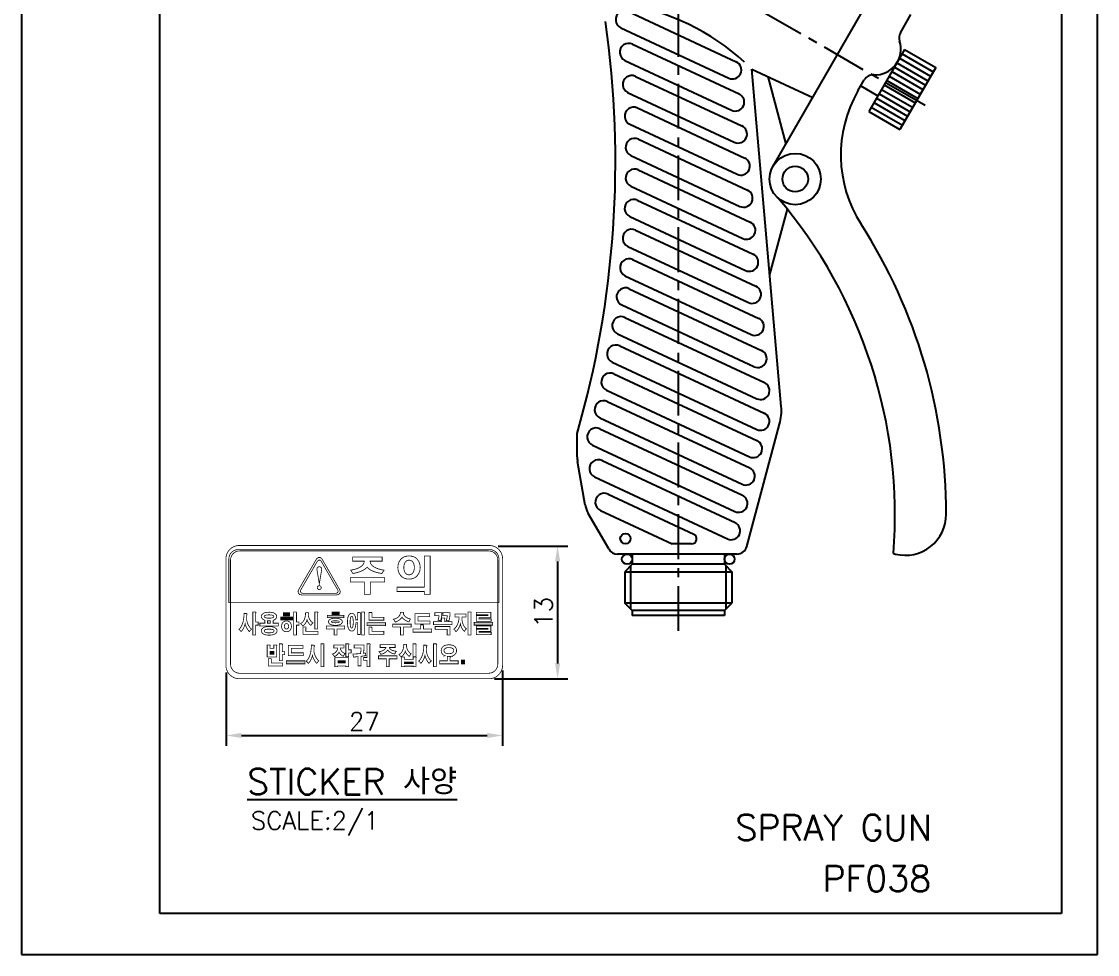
# Model space of a CAD drawing. Extents: x 2003 to 2213, y 241 to 538.
# Drawn here: x 2003.2 to 2213.2, y 241.2 to 423.2 of the extents above; entities that cross this region are included whole.
import ezdxf

# ---------------------------------------------------------------- set-up
doc = ezdxf.new("R2010")
doc.units = 0
doc.header["$LTSCALE"] = 7
doc.header["$MEASUREMENT"] = 0
doc.linetypes.add('CENTER', pattern=[2, 1.25, -0.25, 0.25, -0.25])
doc.layers.get('0').update_dxf_attribs({"color": 2, "linetype": 'CONTINUOUS'})
for name, color, linetype in [('CL', 2, 'CENTER'), ('D', 2, 'CONTINUOUS'), ('DWG', 7, 'CONTINUOUS'), ('TXT', 5, 'CONTINUOUS'), ('레----_1', 7, 'CONTINUOUS')]:
    doc.layers.add(name, color=color, linetype=linetype)
doc.styles.add('GHS', font='ROMANS', dxfattribs={"bigfont": 'GHS'})

# ---------------------------------------------------------------- blocks, each defined once
blk = doc.blocks.new('BORDER')
for p, q in [((0, 1), (0, 0)), ((1, 0), (1, 1)), ((0, 0), (1, 0))]:
    blk.add_line(p, q)

msp = doc.modelspace()

# ---------------------------------------------------------------- linework, layer by layer
at = {"layer": 'CL'}
for p, q in [((2062.88, 474.28), (2179.68, 406.85)), ((2131.41, 439.11), (2131.41, 303.64)), ((2173.15, 414.08), (2173.37, 413.96))]:
    msp.add_line(p, q, dxfattribs=at)
at = {"layer": 'D'}
for p, q in [((2096.27, 320.92), (2109.86, 320.92)), ((2107.86, 317.92), (2107.86, 298.03)), ((2122.11, 317.05), (2122.11, 308.65)), ((2140.71, 317.05), (2140.71, 308.65)), ((2043.15, 296.25), (2043.15, 281.96)), ((2097.12, 296.63), (2097.12, 281.96)), ((2095.52, 295.03), (2109.86, 295.03)), ((2046.15, 283.96), (2094.12, 283.96))]:
    msp.add_line(p, q, dxfattribs=at)
for points in [[(2107.36, 317.92), (2108.36, 317.92), (2107.86, 320.92)], [(2107.36, 298.03), (2108.36, 298.03), (2107.86, 295.03)], [(2046.15, 284.46), (2046.15, 283.46), (2043.15, 283.96)], [(2094.12, 284.46), (2094.12, 283.46), (2097.12, 283.96)]]:
    msp.add_solid(points, dxfattribs=at)
at = {"layer": 'DWG'}
for p, q in [((2121.69, 425.19), (2142.73, 415.38)), ((2149.91, 395.01), (2167.31, 425.14)), ((2174.76, 421.05), (2176.81, 424.59)), ((2120.21, 422.01), (2141.26, 412.2)), ((2122.49, 418.81), (2143.28, 409.12)), ((2175.59, 417.8), (2168.59, 405.67)), ((2174.59, 416.07), (2180.65, 412.57)), ((2175.09, 416.93), (2181.15, 413.43)), ((2175.59, 417.8), (2181.65, 414.3)), ((2121.01, 415.64), (2141.8, 405.95)), ((2151.5, 348.15), (2145.74, 413.97)), ((2145.74, 413.97), (2157.65, 408.42)), ((2173.59, 414.33), (2179.65, 410.83)), ((2174.09, 415.2), (2180.15, 411.7)), ((2181.65, 414.3), (2174.65, 402.17)), ((2123.07, 412.54), (2143.83, 402.86)), ((2148.88, 412.51), (2152.41, 399.34)), ((2166.48, 409.71), (2167.72, 411.85)), ((2172.09, 411.74), (2178.15, 408.24)), ((2172.59, 412.6), (2178.65, 409.1)), ((2173.09, 413.47), (2179.15, 409.97)), ((2167.04, 410.68), (2170.37, 408.76)), ((2171.09, 410), (2177.15, 406.5)), ((2171.59, 410.87), (2177.65, 407.37)), ((2121.51, 409.41), (2142.35, 399.69)), ((2169.59, 407.41), (2175.65, 403.91)), ((2170.09, 408.27), (2176.15, 404.77)), ((2170.59, 409.14), (2176.65, 405.64)), ((2123.44, 406.37), (2144.38, 396.61)), ((2168.59, 405.67), (2174.65, 402.17)), ((2169.09, 406.54), (2175.15, 403.04)), ((2121.97, 403.2), (2142.9, 393.44)), ((2123.62, 400.29), (2144.92, 390.35)), ((2122.14, 397.12), (2143.44, 387.18)), ((2123.61, 394.29), (2145.47, 384.1)), ((2122.13, 391.12), (2143.99, 380.93)), ((2123.42, 388.38), (2146.02, 377.84)), ((2152.67, 386.65), (2149.25, 373.88)), ((2121.94, 385.21), (2144.54, 374.67)), ((2123.06, 382.55), (2146.57, 371.59)), ((2121.58, 379.38), (2145.09, 368.42)), ((2122.49, 376.81), (2147.11, 365.33)), ((2121.01, 373.64), (2145.63, 362.16)), ((2121.85, 371.12), (2147.66, 359.08)), ((2120.37, 367.94), (2146.18, 355.91)), ((2121, 365.51), (2148.21, 352.82)), ((2119.52, 362.34), (2146.73, 349.65)), ((2120, 359.98), (2148.2, 346.82)), ((2118.52, 356.8), (2146.72, 343.65)), ((2118.86, 354.51), (2146.77, 341.49)), ((2117.38, 351.34), (2145.3, 338.32)), ((2117.56, 349.11), (2145.35, 336.16)), ((2116.08, 345.94), (2143.87, 332.99)), ((2144.81, 320.83), (2151.2, 344.69)), ((2111.67, 338.29), (2111.67, 342.86)), ((2116.12, 343.78), (2143.92, 330.82)), ((2114.65, 340.61), (2142.44, 327.65)), ((2113.26, 328.88), (2111.75, 337.42)), ((2116.55, 337.59), (2142.49, 325.49)), ((2115.07, 334.41), (2141.01, 322.32)), ((2117.7, 331.05), (2134.42, 323.25)), ((2116.22, 327.88), (2130.22, 321.35)), ((2117.83, 320.35), (2113.85, 327.24)), ((2134, 321.35), (2130.22, 321.35)), ((2142.87, 319.35), (2119.56, 319.35)), ((2122.41, 319.35), (2122.41, 317.35)), ((2140.41, 319.35), (2140.41, 317.35)), ((2173.4, 319.43), (2173.83, 319.33)), ((2122.41, 317.35), (2120.96, 315.9)), ((2140.41, 317.35), (2122.41, 317.35)), ((2140.41, 317.35), (2141.86, 315.9)), ((2120.96, 315.9), (2141.86, 315.9)), ((2120.96, 315.9), (2120.96, 309.8)), ((2141.86, 315.9), (2141.86, 309.8)), ((2141.86, 309.8), (2120.96, 309.8)), ((2122.41, 308.35), (2120.96, 309.8)), ((2140.41, 308.35), (2141.86, 309.8)), ((2140.41, 308.35), (2122.41, 308.35)), ((2122.41, 308.35), (2122.41, 307.35)), ((2140.41, 307.35), (2122.41, 307.35)), ((2140.41, 308.35), (2140.41, 307.35))]:
    msp.add_line(p, q, dxfattribs=at)
for centre, radius in [((2154.24, 392.51), 5), ((2154.24, 392.51), 2.5), ((2121.1, 322.36), 1), ((2121.41, 318.35), 1), ((2141.41, 318.35), 1)]:
    msp.add_circle(centre, radius, dxfattribs=at)
for centre, radius, start, end in [((2113.55, 381.33), 45.89, 47.8175, 80.9138), ((2120.95, 423.6), 1.75, 65, 245), ((1926.48, 396.01), 192.67, 343.9845, 8.1232), ((2176.49, 420.05), 2, 150, 198.3663), ((2121.75, 417.23), 1.75, 65, 245), ((2169.85, 417.84), 5, 266.7488, 18.3663), ((2141.99, 413.79), 1.75, 245, 65), ((2122.33, 410.96), 1.75, 65, 245), ((2169.45, 410.85), 2, 86.7488, 150), ((2188.13, 397.21), 25, 150, 212.6576), ((2142.54, 407.53), 1.75, 245, 65), ((2122.7, 404.78), 1.75, 65, 245), ((2143.09, 401.28), 1.75, 245, 65), ((2122.88, 398.7), 1.75, 65, 245), ((2143.64, 395.02), 1.75, 245, 65), ((2122.87, 392.71), 1.75, 65, 245), ((2122.68, 386.79), 1.75, 65, 245), ((2144.18, 388.77), 1.75, 245, 65), ((2078.57, 326.98), 95.14, 355.4495, 40.5384), ((2122.32, 380.96), 1.75, 65, 245), ((2144.73, 382.51), 1.75, 245, 65), ((2078.57, 326.98), 105.14, 0.0746, 32.6576), ((2121.8, 375.21), 1.75, 65, 245), ((2145.28, 376.26), 1.75, 245, 65), ((2121.11, 369.53), 1.75, 65, 245), ((2145.83, 370), 1.75, 245, 65), ((2120.26, 363.92), 1.75, 65, 245), ((2146.37, 363.75), 1.75, 245, 65), ((2119.26, 358.39), 1.75, 65, 245), ((2146.92, 357.49), 1.75, 245, 65), ((2118.12, 352.92), 1.75, 65, 245), ((2147.47, 351.24), 1.75, 245, 65), ((2116.82, 347.53), 1.75, 65, 245), ((2147.46, 345.24), 1.75, 245, 65), ((2141.54, 347.28), 10, 345, 5), ((2115.38, 342.2), 1.75, 65, 245), ((2146.04, 339.91), 1.75, 245, 65), ((2116.67, 338.29), 5, 180, 190), ((2115.81, 336), 1.75, 65, 245), ((2144.61, 334.57), 1.75, 245, 65), ((2116.96, 329.46), 1.75, 65, 245), ((2143.18, 329.24), 1.75, 245, 65), ((2118.18, 329.74), 5, 190, 210), ((2175.7, 327.11), 8, 256.4273, 0.0746), ((2141.75, 323.9), 1.75, 245, 65), ((2134, 322.35), 1, 270, 65), ((2119.56, 321.35), 2, 210, 270), ((2142.87, 321.35), 2, 270, 345)]:
    msp.add_arc(centre, radius, start, end, dxfattribs=at)
at = {"layer": 'TXT'}
for p, q in [((2030.23, 249.24), (2030.23, 530.24)), ((2206.23, 530.24), (2206.23, 249.24)), ((2206.23, 249.24), (2030.23, 249.24))]:
    msp.add_line(p, q, dxfattribs=at)
at = {"layer": '레----_1', "color": 1, "linetype": 'Continuous', "const_width": 0.152}
for points in [[(2045.72, 321.03), (2094.52, 321.03), (2094.91, 321), (2095.27, 320.92), (2095.62, 320.79), (2095.94, 320.61), (2096.23, 320.39), (2096.48, 320.13), (2096.7, 319.84), (2096.88, 319.52), (2097.01, 319.18), (2097.1, 318.81), (2097.12, 318.43), (2097.12, 297.63), (2097.1, 297.25), (2097.01, 296.88), (2096.88, 296.54), (2096.7, 296.22), (2096.48, 295.93), (2096.23, 295.67), (2095.94, 295.45), (2095.62, 295.27), (2095.27, 295.14), (2094.91, 295.06), (2094.52, 295.03), (2045.72, 295.03), (2045.34, 295.06), (2044.98, 295.14), (2044.63, 295.27), (2044.31, 295.45), (2044.02, 295.67), (2043.76, 295.93), (2043.55, 296.22), (2043.37, 296.54), (2043.24, 296.88), (2043.15, 297.25), (2043.12, 297.63), (2043.12, 318.43), (2043.15, 318.81), (2043.24, 319.18), (2043.37, 319.52), (2043.54, 319.84), (2043.76, 320.13), (2044.02, 320.39), (2044.31, 320.61), (2044.63, 320.79), (2044.98, 320.92), (2045.34, 321)], [(2096.41, 309.88), (2043.7, 309.88), (2043.7, 318.42), (2043.75, 318.83), (2043.88, 319.21), (2044.09, 319.54), (2044.37, 319.82), (2044.7, 320.03), (2045.08, 320.17), (2045.49, 320.22), (2094.62, 320.22), (2095.03, 320.17), (2095.4, 320.03), (2095.74, 319.82), (2096.02, 319.54), (2096.23, 319.21), (2096.36, 318.83), (2096.41, 318.42)], [(2046.97, 307.76), (2046.66, 307.76), (2046.64, 307.22), (2046.59, 306.72), (2046.51, 306.26), (2046.39, 305.84), (2046.2, 305.37), (2045.96, 304.97), (2045.67, 304.65), (2045.73, 304.59), (2045.81, 304.52), (2045.88, 304.44), (2045.96, 304.37), (2046.03, 304.29), (2046.09, 304.22), (2046.27, 304.43), (2046.45, 304.68), (2046.61, 304.99), (2046.72, 305.25), (2046.81, 305.51), (2046.88, 305.76), (2046.93, 305.53), (2047.03, 305.26), (2047.18, 304.96), (2047.35, 304.65), (2047.52, 304.41), (2047.69, 304.23), (2047.75, 304.31), (2047.82, 304.39), (2047.9, 304.48), (2047.98, 304.57), (2048.06, 304.64), (2048.13, 304.71), (2047.88, 304.92), (2047.66, 305.22), (2047.44, 305.61), (2047.29, 306.01), (2047.19, 306.38), (2047.16, 306.72), (2047.16, 306.88), (2047.16, 307.02), (2047.16, 307.14), (2047.17, 307.25), (2047.18, 307.34), (2047.19, 307.42), (2047.2, 307.45), (2047.2, 307.47), (2047.21, 307.5), (2047.22, 307.52), (2047.23, 307.54), (2047.24, 307.57), (2047.26, 307.64), (2047.26, 307.69), (2047.25, 307.72), (2047.2, 307.74), (2047.11, 307.76)], [(2048.69, 308.03), (2048.38, 308.03), (2048.38, 303.58), (2048.93, 303.58), (2048.93, 305.48), (2049.41, 305.48), (2049.41, 306.09), (2048.93, 306.09), (2048.93, 307.64), (2048.93, 307.69), (2048.94, 307.73), (2048.94, 307.78), (2048.95, 307.8), (2048.96, 307.84), (2048.97, 307.88), (2048.99, 307.93), (2048.99, 307.97), (2048.97, 308), (2048.92, 308.02), (2048.83, 308.03)], [(2052.37, 306.44), (2052.57, 306.52), (2052.74, 306.62), (2052.87, 306.74), (2052.96, 306.87), (2053.01, 307.02), (2053.03, 307.17), (2052.99, 307.39), (2052.87, 307.59), (2052.66, 307.76), (2052.36, 307.9), (2051.99, 307.98), (2051.55, 308.01), (2051.09, 307.98), (2050.71, 307.9), (2050.41, 307.76), (2050.2, 307.59), (2050.08, 307.39), (2050.04, 307.17), (2050.06, 307.02), (2050.12, 306.87), (2050.21, 306.74), (2050.34, 306.62), (2050.51, 306.52), (2050.71, 306.44), (2050.71, 305.87), (2049.74, 305.87), (2049.74, 305.3), (2053.36, 305.3), (2053.36, 305.87), (2052.35, 305.87), (2052.35, 306.28), (2052.35, 306.3), (2052.35, 306.31), (2052.35, 306.33), (2052.35, 306.34), (2052.35, 306.36), (2052.36, 306.37), (2052.36, 306.39), (2052.36, 306.4), (2052.37, 306.41), (2052.37, 306.42), (2052.37, 306.43)], [(2051.54, 307.49), (2051.83, 307.48), (2052.07, 307.45), (2052.26, 307.4), (2052.38, 307.34), (2052.45, 307.26), (2052.47, 307.17), (2052.45, 307.08), (2052.38, 307), (2052.26, 306.94), (2052.07, 306.89), (2051.83, 306.85), (2051.54, 306.84), (2051.25, 306.85), (2051.01, 306.89), (2050.82, 306.94), (2050.7, 307.01), (2050.63, 307.08), (2050.6, 307.17), (2050.63, 307.26), (2050.7, 307.34), (2050.82, 307.4), (2051, 307.45), (2051.24, 307.48)], [(2053.81, 307.06), (2053.81, 306.48), (2056.14, 306.48), (2056.14, 307.06)], [(2054.35, 307.88), (2054.35, 307.3), (2055.58, 307.3), (2055.58, 307.88)], [(2056.64, 308.03), (2056.33, 308.03), (2056.33, 303.58), (2056.89, 303.58), (2056.89, 305.48), (2057.37, 305.48), (2057.37, 306.09), (2056.89, 306.09), (2056.89, 307.64), (2056.89, 307.69), (2056.9, 307.73), (2056.9, 307.78), (2056.91, 307.8), (2056.92, 307.84), (2056.93, 307.88), (2056.95, 307.93), (2056.95, 307.97), (2056.93, 308), (2056.88, 308.02), (2056.78, 308.03)], [(2059.01, 307.92), (2058.67, 307.92), (2058.64, 307.39), (2058.55, 306.93), (2058.41, 306.54), (2058.23, 306.24), (2058, 305.99), (2057.71, 305.78), (2057.79, 305.72), (2057.86, 305.64), (2057.94, 305.56), (2058.02, 305.47), (2058.08, 305.39), (2058.14, 305.32), (2058.35, 305.5), (2058.53, 305.69), (2058.68, 305.9), (2058.8, 306.11), (2058.89, 306.31), (2058.95, 306.52), (2059.01, 306.33), (2059.11, 306.14), (2059.24, 305.93), (2059.39, 305.74), (2059.54, 305.58), (2059.71, 305.44), (2059.77, 305.53), (2059.83, 305.62), (2059.9, 305.71), (2059.97, 305.79), (2060.04, 305.87), (2060.11, 305.93), (2059.84, 306.13), (2059.61, 306.38), (2059.42, 306.69), (2059.3, 306.99), (2059.22, 307.28), (2059.2, 307.56), (2059.2, 307.59), (2059.2, 307.63), (2059.21, 307.67), (2059.21, 307.69), (2059.22, 307.72), (2059.23, 307.76), (2059.24, 307.81), (2059.25, 307.86), (2059.24, 307.88), (2059.2, 307.9), (2059.12, 307.92)], [(2060.81, 308.03), (2060.48, 308.03), (2060.48, 304.75), (2061.03, 304.75), (2061.03, 307.72), (2061.04, 307.76), (2061.04, 307.79), (2061.04, 307.82), (2061.05, 307.84), (2061.05, 307.87), (2061.06, 307.9), (2061.07, 307.95), (2061.07, 307.98), (2061.06, 308), (2061.01, 308.02), (2060.93, 308.03)], [(2062.91, 307.41), (2062.91, 306.93), (2066.14, 306.93), (2066.14, 307.41)], [(2064.5, 306.82), (2064.08, 306.8), (2063.73, 306.73), (2063.46, 306.62), (2063.28, 306.49), (2063.18, 306.33), (2063.14, 306.14), (2063.18, 305.95), (2063.28, 305.79), (2063.46, 305.66), (2063.73, 305.54), (2064.08, 305.47), (2064.5, 305.45), (2064.91, 305.47), (2065.25, 305.54), (2065.52, 305.66), (2065.7, 305.79), (2065.81, 305.95), (2065.84, 306.14), (2065.81, 306.33), (2065.7, 306.49), (2065.52, 306.62), (2065.25, 306.73), (2064.91, 306.8)], [(2063.82, 308.02), (2063.82, 307.55), (2065.25, 307.55), (2065.25, 308.02)], [(2068.48, 306.52), (2068.43, 306.89), (2068.35, 307.2), (2068.23, 307.46), (2068.07, 307.65), (2067.89, 307.77), (2067.68, 307.8), (2067.43, 307.75), (2067.22, 307.59), (2067.05, 307.32), (2066.93, 306.98), (2066.87, 306.56), (2066.84, 306.07), (2066.87, 305.57), (2066.93, 305.15), (2067.05, 304.81), (2067.22, 304.54), (2067.43, 304.37), (2067.68, 304.32), (2067.92, 304.37), (2068.12, 304.52), (2068.28, 304.77), (2068.4, 305.09), (2068.47, 305.49), (2068.51, 305.95), (2068.83, 305.95), (2068.83, 303.65), (2069.36, 303.65), (2069.36, 307.66), (2069.36, 307.69), (2069.37, 307.71), (2069.37, 307.74), (2069.37, 307.75), (2069.38, 307.77), (2069.39, 307.8), (2069.4, 307.85), (2069.4, 307.88), (2069.38, 307.91), (2069.33, 307.92), (2069.25, 307.93), (2069.14, 307.94), (2068.83, 307.94), (2068.83, 306.52)], [(2067.68, 307.22), (2067.76, 307.19), (2067.84, 307.09), (2067.89, 306.93), (2067.94, 306.71), (2067.97, 306.42), (2067.98, 306.07), (2067.97, 305.72), (2067.94, 305.42), (2067.89, 305.19), (2067.84, 305.03), (2067.76, 304.93), (2067.68, 304.9), (2067.58, 304.93), (2067.51, 305.03), (2067.45, 305.19), (2067.41, 305.42), (2067.38, 305.72), (2067.37, 306.07), (2067.38, 306.42), (2067.41, 306.71), (2067.45, 306.93), (2067.51, 307.09), (2067.58, 307.19)], [(2069.95, 308.03), (2069.61, 308.03), (2069.61, 303.58), (2070.16, 303.58), (2070.16, 307.71), (2070.16, 307.74), (2070.16, 307.77), (2070.17, 307.81), (2070.17, 307.83), (2070.18, 307.86), (2070.19, 307.89), (2070.2, 307.94), (2070.2, 307.98), (2070.19, 308), (2070.14, 308.02), (2070.07, 308.03)], [(2071.4, 307.95), (2071.06, 307.95), (2071.06, 306.45), (2073.95, 306.45), (2073.95, 307.02), (2071.62, 307.02), (2071.62, 307.66), (2071.62, 307.69), (2071.62, 307.72), (2071.62, 307.75), (2071.63, 307.77), (2071.63, 307.8), (2071.64, 307.82), (2071.65, 307.87), (2071.64, 307.91), (2071.63, 307.92), (2071.59, 307.94), (2071.51, 307.95)], [(2077.56, 307.97), (2077.21, 307.97), (2077.16, 307.66), (2077.03, 307.37), (2076.8, 307.1), (2076.51, 306.88), (2076.18, 306.73), (2075.8, 306.63), (2075.87, 306.55), (2075.94, 306.46), (2076.02, 306.35), (2076.07, 306.26), (2076.12, 306.17), (2076.17, 306.08), (2076.43, 306.17), (2076.67, 306.29), (2076.91, 306.44), (2077.15, 306.63), (2077.34, 306.82), (2077.49, 307.03), (2077.62, 306.85), (2077.8, 306.67), (2078.03, 306.5), (2078.28, 306.35), (2078.56, 306.22), (2078.86, 306.12), (2078.9, 306.22), (2078.94, 306.32), (2079, 306.42), (2079.05, 306.52), (2079.1, 306.61), (2079.15, 306.69), (2078.96, 306.72), (2078.77, 306.78), (2078.59, 306.85), (2078.44, 306.93), (2078.29, 307.02), (2078.16, 307.12), (2078.05, 307.22), (2077.96, 307.33), (2077.88, 307.44), (2077.83, 307.55), (2077.79, 307.65), (2077.78, 307.74), (2077.82, 307.82), (2077.82, 307.88), (2077.81, 307.92), (2077.76, 307.95), (2077.67, 307.96)], [(2080.04, 307.73), (2080.04, 305.71), (2082.94, 305.71), (2082.94, 306.28), (2080.6, 306.28), (2080.6, 307.15), (2082.87, 307.15), (2082.87, 307.73)], [(2085.55, 306.89), (2085.25, 306.89), (2085.25, 306.15), (2083.63, 306.15), (2083.63, 305.57), (2087.24, 305.57), (2087.24, 306.15), (2085.81, 306.15), (2085.81, 306.58), (2085.81, 306.61), (2085.81, 306.65), (2085.82, 306.68), (2085.82, 306.7), (2085.83, 306.72), (2085.84, 306.75), (2085.86, 306.8), (2085.86, 306.84), (2085.84, 306.86), (2085.79, 306.88), (2085.69, 306.89)], [(2083.9, 307.92), (2083.9, 307.34), (2084.71, 307.34), (2084.7, 307.21), (2084.68, 307.05), (2084.65, 306.88), (2084.61, 306.71), (2084.56, 306.56), (2084.5, 306.41), (2084.57, 306.41), (2084.67, 306.4), (2084.74, 306.39), (2084.8, 306.38), (2084.88, 306.37), (2084.96, 306.35), (2085.02, 306.34), (2085.09, 306.58), (2085.15, 306.82), (2085.2, 307.08), (2085.23, 307.35), (2085.25, 307.63), (2085.26, 307.92)], [(2085.47, 307.92), (2085.47, 307.34), (2086.32, 307.34), (2086.32, 307.22), (2086.3, 307.07), (2086.27, 306.9), (2086.22, 306.71), (2086.17, 306.54), (2086.12, 306.39), (2086.16, 306.39), (2086.21, 306.38), (2086.26, 306.37), (2086.31, 306.37), (2086.36, 306.36), (2086.44, 306.35), (2086.64, 306.32), (2086.71, 306.56), (2086.77, 306.82), (2086.81, 307.1), (2086.84, 307.35), (2086.86, 307.62), (2086.86, 307.92)], [(2087.84, 307.65), (2087.84, 307.07), (2088.62, 307.07), (2088.62, 306.9), (2088.59, 306.5), (2088.5, 306.08), (2088.34, 305.66), (2088.13, 305.25), (2087.88, 304.93), (2087.6, 304.71), (2087.67, 304.64), (2087.75, 304.56), (2087.83, 304.47), (2087.9, 304.39), (2087.96, 304.3), (2088.03, 304.21), (2088.23, 304.41), (2088.4, 304.63), (2088.56, 304.88), (2088.7, 305.16), (2088.81, 305.45), (2088.89, 305.76), (2088.95, 305.46), (2089.04, 305.17), (2089.17, 304.9), (2089.32, 304.66), (2089.48, 304.46), (2089.67, 304.28), (2089.73, 304.37), (2089.79, 304.46), (2089.85, 304.54), (2089.92, 304.63), (2089.99, 304.71), (2090.06, 304.77), (2089.81, 304.98), (2089.59, 305.27), (2089.41, 305.64), (2089.28, 306.04), (2089.21, 306.46), (2089.19, 306.9), (2089.19, 307.07), (2089.97, 307.07), (2089.97, 307.65)], [(2090.72, 308.03), (2090.38, 308.03), (2090.38, 303.58), (2090.94, 303.58), (2090.94, 307.72), (2090.94, 307.76), (2090.94, 307.79), (2090.95, 307.83), (2090.95, 307.85), (2090.96, 307.88), (2090.97, 307.91), (2090.98, 307.96), (2090.98, 307.99), (2090.96, 308.01), (2090.92, 308.02), (2090.84, 308.03)], [(2091.98, 307.98), (2091.98, 307.52), (2094.26, 307.52), (2094.26, 307.36), (2091.98, 307.36), (2091.98, 306.22), (2094.89, 306.22), (2094.89, 306.67), (2092.53, 306.67), (2092.53, 306.9), (2094.82, 306.9), (2094.82, 307.98)], [(2051.55, 305.22), (2051.09, 305.19), (2050.7, 305.1), (2050.39, 304.96), (2050.19, 304.79), (2050.07, 304.6), (2050.03, 304.37), (2050.07, 304.15), (2050.19, 303.95), (2050.39, 303.78), (2050.7, 303.64), (2051.08, 303.55), (2051.55, 303.52), (2052.03, 303.55), (2052.42, 303.64), (2052.73, 303.78), (2052.94, 303.95), (2053.06, 304.14), (2053.1, 304.37), (2053.06, 304.6), (2052.94, 304.79), (2052.73, 304.96), (2052.42, 305.1), (2052.03, 305.19)], [(2051.55, 304.71), (2051.86, 304.7), (2052.12, 304.67), (2052.31, 304.62), (2052.43, 304.55), (2052.5, 304.46), (2052.53, 304.36), (2052.5, 304.26), (2052.43, 304.17), (2052.31, 304.1), (2052.11, 304.03), (2051.86, 303.99), (2051.55, 303.98), (2051.25, 303.99), (2051.01, 304.03), (2050.82, 304.1), (2050.7, 304.17), (2050.63, 304.26), (2050.6, 304.36), (2050.63, 304.46), (2050.7, 304.55), (2050.82, 304.62), (2051.01, 304.67), (2051.25, 304.7)], [(2051.25, 306.33), (2051.3, 306.33), (2051.34, 306.32), (2051.39, 306.32), (2051.44, 306.32), (2051.5, 306.32), (2051.55, 306.31), (2051.59, 306.32), (2051.64, 306.32), (2051.68, 306.32), (2051.73, 306.32), (2051.77, 306.33), (2051.81, 306.33), (2051.81, 305.87), (2051.25, 305.87), (2051.25, 306.27)], [(2054.95, 306.31), (2054.66, 306.27), (2054.42, 306.17), (2054.22, 305.99), (2054.09, 305.77), (2054.01, 305.53), (2053.98, 305.25), (2054.01, 304.98), (2054.09, 304.74), (2054.22, 304.52), (2054.42, 304.34), (2054.66, 304.24), (2054.95, 304.2), (2055.23, 304.24), (2055.48, 304.34), (2055.68, 304.52), (2055.81, 304.74), (2055.89, 304.98), (2055.92, 305.25), (2055.89, 305.53), (2055.81, 305.77), (2055.68, 305.99), (2055.48, 306.17), (2055.23, 306.27)], [(2054.95, 305.79), (2055.07, 305.77), (2055.18, 305.72), (2055.26, 305.63), (2055.32, 305.52), (2055.35, 305.4), (2055.36, 305.25), (2055.35, 305.12), (2055.32, 305), (2055.26, 304.89), (2055.17, 304.8), (2055.07, 304.74), (2054.95, 304.72), (2054.83, 304.74), (2054.72, 304.8), (2054.64, 304.89), (2054.58, 305), (2054.55, 305.12), (2054.53, 305.25), (2054.55, 305.4), (2054.58, 305.52), (2054.64, 305.63), (2054.72, 305.72), (2054.83, 305.77)], [(2058.49, 305.12), (2058.16, 305.12), (2058.16, 303.7), (2061.08, 303.7), (2061.08, 304.28), (2058.72, 304.28), (2058.72, 304.79), (2058.72, 304.82), (2058.72, 304.86), (2058.72, 304.89), (2058.73, 304.91), (2058.73, 304.93), (2058.74, 304.97), (2058.75, 305.02), (2058.75, 305.06), (2058.74, 305.09), (2058.69, 305.1), (2058.61, 305.11)], [(2062.71, 305.32), (2062.71, 304.74), (2064.25, 304.74), (2064.25, 303.58), (2064.8, 303.58), (2064.8, 304.74), (2066.32, 304.74), (2066.32, 305.32)], [(2064.5, 306.33), (2064.73, 306.32), (2064.91, 306.31), (2065.06, 306.29), (2065.17, 306.25), (2065.23, 306.2), (2065.25, 306.14), (2065.23, 306.08), (2065.17, 306.03), (2065.06, 305.99), (2064.91, 305.96), (2064.73, 305.95), (2064.5, 305.94), (2064.24, 305.95), (2064.05, 305.96), (2063.9, 305.99), (2063.81, 306.03), (2063.75, 306.07), (2063.73, 306.14), (2063.75, 306.2), (2063.81, 306.25), (2063.9, 306.29), (2064.05, 306.31), (2064.24, 306.32)], [(2070.66, 305.97), (2070.66, 305.39), (2074.28, 305.39), (2074.28, 305.97)], [(2071.39, 305.1), (2071.06, 305.1), (2071.06, 303.7), (2073.95, 303.7), (2073.95, 304.28), (2071.62, 304.28), (2071.62, 304.77), (2071.62, 304.8), (2071.62, 304.83), (2071.62, 304.86), (2071.63, 304.88), (2071.63, 304.91), (2071.64, 304.94), (2071.65, 304.99), (2071.65, 305.03), (2071.64, 305.06), (2071.59, 305.08), (2071.51, 305.09)], [(2075.67, 305.67), (2075.67, 305.1), (2077.2, 305.1), (2077.2, 303.58), (2077.76, 303.58), (2077.76, 305.1), (2079.29, 305.1), (2079.29, 305.67)], [(2081.44, 305.55), (2081.13, 305.55), (2081.13, 304.71), (2079.65, 304.71), (2079.65, 304.12), (2083.26, 304.12), (2083.26, 304.71), (2081.69, 304.71), (2081.69, 305.18), (2081.69, 305.22), (2081.69, 305.26), (2081.7, 305.3), (2081.71, 305.33), (2081.72, 305.36), (2081.73, 305.39), (2081.74, 305.45), (2081.74, 305.49), (2081.73, 305.52), (2081.67, 305.53), (2081.58, 305.55)], [(2083.97, 305.22), (2083.97, 304.65), (2086.31, 304.65), (2086.31, 303.58), (2086.87, 303.58), (2086.87, 305.22)], [(2091.58, 306.01), (2091.58, 305.48), (2095.2, 305.48), (2095.2, 306.01)], [(2091.98, 305.32), (2091.98, 304.88), (2094.26, 304.88), (2094.26, 304.69), (2091.98, 304.69), (2091.98, 303.63), (2094.89, 303.63), (2094.89, 304.07), (2092.53, 304.07), (2092.53, 304.25), (2094.82, 304.25), (2094.82, 305.32)], [(2052.8, 301.62), (2052.48, 301.62), (2052.48, 300.95), (2051.72, 300.95), (2051.72, 301.29), (2051.73, 301.33), (2051.73, 301.36), (2051.73, 301.4), (2051.74, 301.42), (2051.74, 301.44), (2051.75, 301.47), (2051.76, 301.53), (2051.76, 301.57), (2051.75, 301.59), (2051.7, 301.61), (2051.63, 301.62), (2051.52, 301.62), (2051.17, 301.62), (2051.17, 299.25), (2053.03, 299.25), (2053.03, 301.34), (2053.03, 301.36), (2053.04, 301.39), (2053.04, 301.42), (2053.04, 301.44), (2053.05, 301.46), (2053.05, 301.49), (2053.06, 301.54), (2053.06, 301.57), (2053.05, 301.6), (2053, 301.61), (2052.92, 301.62)], [(2051.72, 300.38), (2052.48, 300.38), (2052.48, 299.82), (2051.72, 299.82)], [(2053.82, 301.84), (2053.56, 301.84), (2053.56, 298.56), (2054.12, 298.56), (2054.12, 299.71), (2054.6, 299.71), (2054.6, 300.32), (2054.12, 300.32), (2054.12, 301.45), (2054.12, 301.49), (2054.12, 301.54), (2054.13, 301.58), (2054.14, 301.6), (2054.14, 301.64), (2054.16, 301.67), (2054.17, 301.71), (2054.17, 301.74), (2054.17, 301.76), (2054.17, 301.78), (2054.16, 301.8), (2054.15, 301.81), (2054.12, 301.82), (2054.09, 301.83), (2054.04, 301.84), (2053.98, 301.84), (2053.91, 301.84)], [(2055.32, 301.54), (2055.32, 299.52), (2058.22, 299.52), (2058.22, 300.09), (2055.88, 300.09), (2055.88, 300.97), (2058.15, 300.97), (2058.15, 301.54)], [(2060.11, 301.57), (2059.8, 301.57), (2059.78, 301.03), (2059.73, 300.53), (2059.65, 300.07), (2059.53, 299.65), (2059.34, 299.18), (2059.1, 298.78), (2058.81, 298.46), (2058.88, 298.4), (2058.95, 298.33), (2059.03, 298.25), (2059.1, 298.18), (2059.17, 298.1), (2059.23, 298.03), (2059.42, 298.24), (2059.59, 298.49), (2059.75, 298.8), (2059.86, 299.06), (2059.95, 299.32), (2060.02, 299.57), (2060.08, 299.34), (2060.17, 299.07), (2060.32, 298.77), (2060.49, 298.46), (2060.67, 298.22), (2060.84, 298.04), (2060.89, 298.12), (2060.96, 298.2), (2061.04, 298.29), (2061.12, 298.38), (2061.2, 298.45), (2061.27, 298.52), (2061.02, 298.73), (2060.8, 299.03), (2060.59, 299.42), (2060.43, 299.82), (2060.33, 300.19), (2060.3, 300.53), (2060.3, 300.69), (2060.3, 300.83), (2060.3, 300.95), (2060.31, 301.06), (2060.32, 301.15), (2060.33, 301.23), (2060.34, 301.26), (2060.34, 301.29), (2060.35, 301.31), (2060.36, 301.33), (2060.37, 301.35), (2060.38, 301.38), (2060.4, 301.45), (2060.41, 301.5), (2060.39, 301.53), (2060.34, 301.55), (2060.25, 301.57)], [(2062.02, 301.84), (2061.68, 301.84), (2061.68, 297.39), (2062.24, 297.39), (2062.24, 301.53), (2062.24, 301.57), (2062.25, 301.6), (2062.25, 301.64), (2062.26, 301.66), (2062.26, 301.69), (2062.27, 301.72), (2062.28, 301.77), (2062.28, 301.8), (2062.27, 301.82), (2062.22, 301.83), (2062.14, 301.84)], [(2064.18, 301.61), (2064.18, 301.03), (2064.93, 301.03), (2064.93, 300.94), (2064.92, 300.85), (2064.89, 300.75), (2064.85, 300.65), (2064.79, 300.53), (2064.72, 300.42), (2064.64, 300.31), (2064.54, 300.2), (2064.43, 300.1), (2064.32, 300.01), (2064.18, 299.93), (2064.05, 299.88), (2063.91, 299.84), (2063.98, 299.76), (2064.06, 299.68), (2064.13, 299.59), (2064.21, 299.5), (2064.27, 299.41), (2064.31, 299.33), (2064.52, 299.45), (2064.71, 299.59), (2064.88, 299.76), (2065.02, 299.92), (2065.13, 300.07), (2065.2, 300.22), (2065.27, 300.08), (2065.37, 299.93), (2065.51, 299.77), (2065.67, 299.63), (2065.85, 299.5), (2066.04, 299.39), (2066.08, 299.49), (2066.14, 299.59), (2066.2, 299.69), (2066.26, 299.78), (2066.31, 299.87), (2066.37, 299.95), (2066.24, 299.99), (2066.12, 300.05), (2066, 300.13), (2065.89, 300.21), (2065.8, 300.3), (2065.71, 300.4), (2065.64, 300.5), (2065.58, 300.59), (2065.53, 300.69), (2065.49, 300.78), (2065.47, 300.86), (2065.47, 300.93), (2065.47, 301.03), (2066.18, 301.03), (2066.18, 301.61)], [(2066.78, 301.84), (2066.52, 301.84), (2066.52, 299.32), (2067.08, 299.32), (2067.08, 300.06), (2067.56, 300.06), (2067.56, 300.66), (2067.08, 300.66), (2067.08, 301.45), (2067.08, 301.49), (2067.09, 301.54), (2067.09, 301.58), (2067.1, 301.6), (2067.11, 301.64), (2067.12, 301.67), (2067.13, 301.71), (2067.13, 301.74), (2067.14, 301.76), (2067.13, 301.78), (2067.13, 301.8), (2067.11, 301.81), (2067.09, 301.82), (2067.05, 301.83), (2067.01, 301.84), (2066.95, 301.84), (2066.87, 301.84)], [(2069.98, 300), (2069.97, 300), (2070.01, 300.24), (2070.04, 300.5), (2070.06, 300.78), (2070.07, 301.05), (2070.08, 301.31), (2070.08, 301.59), (2068.15, 301.59), (2068.15, 301.01), (2069.5, 301.01), (2069.5, 300.83), (2069.49, 300.64), (2069.47, 300.44), (2069.45, 300.28), (2069.42, 300.11), (2069.4, 299.95), (2069.13, 299.92), (2068.86, 299.9), (2068.6, 299.88), (2068.34, 299.86), (2068.11, 299.84), (2067.91, 299.83), (2068, 299.36), (2068.02, 299.29), (2068.04, 299.24), (2068.06, 299.21), (2068.08, 299.21), (2068.11, 299.21), (2068.15, 299.23), (2068.16, 299.24), (2068.18, 299.25), (2068.19, 299.25), (2068.21, 299.26), (2068.23, 299.27), (2068.26, 299.27), (2068.46, 299.3), (2068.9, 299.35), (2068.9, 297.54), (2069.47, 297.54), (2069.47, 299.41), (2069.61, 299.42), (2069.78, 299.44), (2069.95, 299.47), (2070.11, 299.49), (2070.27, 299.5), (2070.43, 299.52), (2070.42, 299.59), (2070.41, 299.67), (2070.39, 299.75), (2070.38, 299.82), (2070.37, 299.91), (2070.35, 300.01), (2070.35, 300.06), (2070.29, 300.05), (2070.23, 300.04), (2070.17, 300.03), (2070.11, 300.02), (2070.05, 300.01)], [(2070.97, 301.84), (2070.67, 301.84), (2070.67, 299.18), (2070.01, 299.18), (2070.01, 298.6), (2070.67, 298.6), (2070.67, 297.39), (2071.22, 297.39), (2071.22, 301.44), (2071.23, 301.49), (2071.23, 301.54), (2071.24, 301.58), (2071.25, 301.61), (2071.26, 301.65), (2071.27, 301.68), (2071.28, 301.74), (2071.28, 301.79), (2071.27, 301.81), (2071.21, 301.83), (2071.12, 301.84)], [(2073.22, 301.67), (2073.22, 301.12), (2074.34, 301.12), (2074.33, 301.04), (2074.29, 300.96), (2074.23, 300.87), (2074.14, 300.78), (2074.04, 300.7), (2073.92, 300.61), (2073.79, 300.53), (2073.65, 300.47), (2073.5, 300.41), (2073.33, 300.36), (2073.17, 300.33), (2073.01, 300.32), (2073.08, 300.25), (2073.14, 300.16), (2073.2, 300.06), (2073.26, 299.96), (2073.31, 299.87), (2073.34, 299.79), (2073.63, 299.86), (2073.92, 299.98), (2074.2, 300.13), (2074.43, 300.3), (2074.6, 300.46), (2074.71, 300.61), (2074.82, 300.46), (2075, 300.31), (2075.24, 300.15), (2075.53, 300.01), (2075.81, 299.91), (2076.08, 299.85), (2076.12, 299.94), (2076.15, 300.03), (2076.2, 300.12), (2076.26, 300.22), (2076.31, 300.31), (2076.38, 300.39), (2076.2, 300.4), (2076.03, 300.43), (2075.85, 300.47), (2075.7, 300.52), (2075.56, 300.58), (2075.42, 300.65), (2075.31, 300.73), (2075.21, 300.8), (2075.13, 300.89), (2075.07, 300.97), (2075.03, 301.04), (2075.02, 301.12), (2076.16, 301.12), (2076.16, 301.67)], [(2078.19, 301.73), (2077.85, 301.73), (2077.82, 301.25), (2077.73, 300.82), (2077.58, 300.45), (2077.4, 300.17), (2077.17, 299.93), (2076.89, 299.73), (2076.96, 299.67), (2077.04, 299.59), (2077.12, 299.51), (2077.19, 299.43), (2077.26, 299.35), (2077.31, 299.28), (2077.5, 299.42), (2077.68, 299.59), (2077.84, 299.8), (2077.97, 300), (2078.06, 300.19), (2078.13, 300.38), (2078.19, 300.21), (2078.29, 300.04), (2078.42, 299.85), (2078.57, 299.67), (2078.72, 299.52), (2078.88, 299.38), (2078.94, 299.47), (2079.01, 299.56), (2079.07, 299.64), (2079.14, 299.73), (2079.21, 299.8), (2079.29, 299.88), (2079.02, 300.06), (2078.79, 300.3), (2078.6, 300.6), (2078.47, 300.88), (2078.4, 301.14), (2078.37, 301.4), (2078.37, 301.43), (2078.38, 301.46), (2078.38, 301.5), (2078.39, 301.52), (2078.39, 301.55), (2078.4, 301.58), (2078.42, 301.64), (2078.42, 301.67), (2078.41, 301.7), (2078.37, 301.72), (2078.3, 301.73)], [(2079.99, 301.84), (2079.65, 301.84), (2079.65, 299.32), (2080.21, 299.32), (2080.21, 301.53), (2080.21, 301.57), (2080.21, 301.6), (2080.22, 301.64), (2080.22, 301.66), (2080.23, 301.69), (2080.24, 301.72), (2080.25, 301.77), (2080.25, 301.8), (2080.24, 301.82), (2080.19, 301.83), (2080.11, 301.84)], [(2082.06, 301.57), (2081.75, 301.57), (2081.73, 301.03), (2081.68, 300.53), (2081.6, 300.07), (2081.48, 299.65), (2081.29, 299.18), (2081.05, 298.78), (2080.75, 298.46), (2080.82, 298.4), (2080.9, 298.33), (2080.97, 298.25), (2081.05, 298.18), (2081.12, 298.1), (2081.18, 298.03), (2081.36, 298.24), (2081.54, 298.49), (2081.7, 298.8), (2081.81, 299.06), (2081.9, 299.32), (2081.97, 299.57), (2082.02, 299.34), (2082.12, 299.07), (2082.27, 298.77), (2082.44, 298.46), (2082.61, 298.22), (2082.78, 298.04), (2082.84, 298.12), (2082.91, 298.2), (2082.99, 298.29), (2083.07, 298.38), (2083.15, 298.45), (2083.22, 298.52), (2082.97, 298.73), (2082.74, 299.03), (2082.53, 299.42), (2082.37, 299.82), (2082.28, 300.19), (2082.25, 300.53), (2082.25, 300.69), (2082.25, 300.83), (2082.25, 300.95), (2082.26, 301.06), (2082.27, 301.15), (2082.28, 301.23), (2082.28, 301.26), (2082.29, 301.29), (2082.3, 301.31), (2082.31, 301.33), (2082.31, 301.35), (2082.33, 301.38), (2082.35, 301.45), (2082.35, 301.5), (2082.34, 301.53), (2082.29, 301.55), (2082.2, 301.57)], [(2083.97, 301.84), (2083.63, 301.84), (2083.63, 297.39), (2084.19, 297.39), (2084.19, 301.53), (2084.19, 301.57), (2084.19, 301.6), (2084.2, 301.64), (2084.2, 301.66), (2084.21, 301.69), (2084.22, 301.72), (2084.23, 301.77), (2084.23, 301.8), (2084.21, 301.82), (2084.17, 301.83), (2084.08, 301.84)], [(2086.79, 299.36), (2087.2, 299.42), (2087.54, 299.55), (2087.82, 299.75), (2088, 299.98), (2088.11, 300.24), (2088.14, 300.53), (2088.1, 300.84), (2087.98, 301.11), (2087.78, 301.33), (2087.48, 301.51), (2087.1, 301.62), (2086.65, 301.66), (2086.2, 301.62), (2085.81, 301.51), (2085.5, 301.31), (2085.3, 301.09), (2085.18, 300.82), (2085.14, 300.53), (2085.17, 300.24), (2085.28, 299.98), (2085.46, 299.75), (2085.73, 299.56), (2086.07, 299.42), (2086.48, 299.36), (2086.32, 299.36), (2086.32, 298.52), (2084.83, 298.52), (2084.83, 297.93), (2088.45, 297.93), (2088.45, 298.52), (2086.87, 298.52), (2086.87, 298.99), (2086.87, 299.03), (2086.87, 299.07), (2086.88, 299.11), (2086.89, 299.14), (2086.9, 299.17), (2086.91, 299.2), (2086.92, 299.25), (2086.93, 299.29), (2086.92, 299.31), (2086.9, 299.33), (2086.86, 299.35)], [(2086.65, 301.1), (2086.94, 301.08), (2087.18, 301.03), (2087.36, 300.95), (2087.48, 300.84), (2087.56, 300.7), (2087.58, 300.52), (2087.56, 300.35), (2087.48, 300.2), (2087.36, 300.08), (2087.18, 299.99), (2086.94, 299.94), (2086.65, 299.92), (2086.36, 299.94), (2086.11, 299.99), (2085.92, 300.08), (2085.8, 300.2), (2085.72, 300.35), (2085.7, 300.52), (2085.72, 300.7), (2085.8, 300.84), (2085.92, 300.95), (2086.11, 301.03), (2086.35, 301.08)], [(2051.74, 298.94), (2051.42, 298.94), (2051.42, 297.51), (2054.22, 297.51), (2054.22, 298.09), (2051.97, 298.09), (2051.97, 298.61), (2051.97, 298.64), (2051.98, 298.68), (2051.98, 298.71), (2051.99, 298.73), (2051.99, 298.75), (2052, 298.78), (2052.01, 298.84), (2052.01, 298.88), (2052, 298.9), (2051.95, 298.92), (2051.87, 298.93)], [(2054.93, 298.51), (2054.93, 297.93), (2058.54, 297.93), (2058.54, 298.51)], [(2064.39, 299.14), (2064.39, 297.4), (2064.95, 297.4), (2064.95, 297.5), (2066.52, 297.5), (2066.52, 297.4), (2067.08, 297.4), (2067.08, 299.14)], [(2072.9, 299.49), (2072.9, 298.91), (2074.43, 298.91), (2074.43, 297.39), (2074.98, 297.39), (2074.98, 298.91), (2076.51, 298.91), (2076.51, 299.49)], [(2077.73, 299.27), (2077.38, 299.27), (2077.38, 297.39), (2077.93, 297.39), (2077.93, 297.49), (2079.66, 297.49), (2079.66, 297.39), (2080.21, 297.39), (2080.21, 299.01), (2080.21, 299.03), (2080.22, 299.06), (2080.22, 299.09), (2080.23, 299.1), (2080.24, 299.13), (2080.25, 299.15), (2080.26, 299.19), (2080.26, 299.22), (2080.25, 299.24), (2080.21, 299.26), (2080.13, 299.26), (2080.02, 299.27), (2079.66, 299.27), (2079.66, 298.81), (2077.93, 298.81), (2077.93, 299.02), (2077.93, 299.04), (2077.94, 299.07), (2077.94, 299.1), (2077.95, 299.12), (2077.95, 299.14), (2077.96, 299.16), (2077.97, 299.2), (2077.97, 299.23), (2077.96, 299.24), (2077.92, 299.26), (2077.84, 299.26)], [(2077.93, 298.31), (2079.66, 298.31), (2079.66, 297.99), (2077.93, 297.99)], [(2089.71, 298.66), (2089.11, 298.66), (2089.11, 297.92), (2089.71, 297.92)]]:
    msp.add_lwpolyline(points, close=True, dxfattribs=at)
at = {"layer": '레----_1', "color": 7, "linetype": 'Continuous', "const_width": 0.152}
for points in [[(2045.81, 319.97), (2094.4, 319.97), (2094.81, 319.92), (2095.19, 319.79), (2095.52, 319.58), (2095.8, 319.3), (2096.01, 318.97), (2096.14, 318.59), (2096.19, 318.18), (2096.19, 297.88), (2096.14, 297.47), (2096.01, 297.1), (2095.8, 296.76), (2095.52, 296.49), (2095.19, 296.27), (2094.81, 296.14), (2094.4, 296.09), (2045.81, 296.09), (2045.4, 296.14), (2045.03, 296.27), (2044.7, 296.49), (2044.42, 296.76), (2044.21, 297.1), (2044.07, 297.47), (2044.02, 297.88), (2044.02, 318.18), (2044.07, 318.59), (2044.21, 318.97), (2044.42, 319.3), (2044.7, 319.58), (2045.03, 319.79), (2045.4, 319.92)], [(2061.87, 318.41), (2065.3, 312.45), (2065.44, 312.06), (2065.38, 311.7), (2065.1, 311.45), (2064.57, 311.35), (2058.02, 311.35), (2057.5, 311.47), (2057.25, 311.75), (2057.22, 312.12), (2057.35, 312.46), (2060.81, 318.4), (2061.13, 318.67), (2061.54, 318.68)], [(2061.73, 317.94), (2063.34, 315.15), (2064.98, 312.3), (2065.03, 312.02), (2064.89, 311.79), (2064.63, 311.69), (2061.35, 311.69), (2058.07, 311.69), (2057.79, 311.8), (2057.67, 312.05), (2057.71, 312.31), (2059.35, 315.15), (2060.97, 317.95), (2061.2, 318.16), (2061.49, 318.16)], [(2067.87, 318.79), (2067.87, 317.96), (2070.12, 317.96), (2070.04, 317.55), (2069.8, 317.17), (2069.39, 316.84), (2069.01, 316.64), (2068.56, 316.46), (2068.05, 316.32), (2067.48, 316.21), (2067.91, 315.55), (2068.55, 315.69), (2069.12, 315.85), (2069.61, 316.04), (2070.05, 316.27), (2070.41, 316.52), (2070.69, 316.81), (2070.96, 316.52), (2071.32, 316.26), (2071.76, 316.04), (2072.13, 315.89), (2072.56, 315.76), (2073.03, 315.65), (2073.55, 315.55), (2073.99, 316.2), (2073.4, 316.31), (2072.88, 316.46), (2072.42, 316.63), (2072.03, 316.84), (2071.6, 317.17), (2071.35, 317.54), (2071.26, 317.96), (2073.63, 317.96), (2073.63, 318.79)], [(2081.84, 312.9), (2076.52, 312.9), (2076.52, 312.05), (2081.84, 312.05), (2081.84, 311.51), (2082.98, 311.51), (2082.98, 318.95), (2081.84, 318.95)], [(2078.86, 318.99), (2078.37, 318.94), (2077.93, 318.81), (2077.54, 318.6), (2077.22, 318.29), (2076.92, 317.84), (2076.74, 317.32), (2076.68, 316.73), (2076.74, 316.14), (2076.92, 315.62), (2077.22, 315.17), (2077.54, 314.86), (2077.93, 314.64), (2078.37, 314.51), (2078.86, 314.46), (2079.36, 314.51), (2079.8, 314.64), (2080.18, 314.86), (2080.5, 315.17), (2080.8, 315.62), (2080.98, 316.14), (2081.04, 316.73), (2080.98, 317.32), (2080.8, 317.84), (2080.5, 318.29), (2080.18, 318.6), (2079.8, 318.81), (2079.36, 318.94)], [(2078.87, 318.17), (2079.18, 318.12), (2079.44, 317.97), (2079.65, 317.73), (2079.79, 317.44), (2079.87, 317.11), (2079.9, 316.73), (2079.87, 316.35), (2079.79, 316.02), (2079.65, 315.73), (2079.44, 315.49), (2079.18, 315.34), (2078.87, 315.29), (2078.56, 315.34), (2078.29, 315.49), (2078.08, 315.73), (2077.95, 316.01), (2077.87, 316.35), (2077.84, 316.73), (2077.87, 317.11), (2077.95, 317.44), (2078.08, 317.73), (2078.29, 317.97), (2078.56, 318.12)], [(2061.35, 316.89), (2061.59, 316.82), (2061.76, 316.65), (2061.83, 316.41), (2061.35, 313.54), (2060.87, 316.41), (2060.94, 316.65), (2061.11, 316.82)], [(2061.35, 313.19), (2061.54, 313.13), (2061.68, 312.99), (2061.74, 312.8), (2061.68, 312.6), (2061.54, 312.46), (2061.35, 312.41), (2061.15, 312.46), (2061.01, 312.6), (2060.96, 312.8), (2061.01, 312.99), (2061.15, 313.13)], [(2074.09, 314.73), (2067.39, 314.73), (2067.39, 313.88), (2070.16, 313.88), (2070.16, 311.51), (2071.29, 311.51), (2071.29, 313.88), (2074.09, 313.88)]]:
    msp.add_lwpolyline(points, close=True, dxfattribs=at)
at = {"layer": '레----_1', "color": 1}
for points in [[(2053.81, 307.06), (2053.81, 306.48), (2056.14, 307.06), (2056.14, 306.48)], [(2054.35, 307.88), (2054.35, 307.3), (2055.58, 307.88), (2055.58, 307.3)], [(2062.91, 307.41), (2062.91, 306.93), (2066.14, 307.41), (2066.14, 306.93)], [(2063.82, 308.02), (2063.82, 307.55), (2065.25, 308.02), (2065.25, 307.55)], [(2070.66, 305.97), (2070.66, 305.39), (2074.28, 305.97), (2074.28, 305.39)], [(2091.58, 306.01), (2091.58, 305.48), (2095.2, 306.01), (2095.2, 305.48)], [(2051.72, 300.38), (2052.48, 300.38), (2051.72, 299.82), (2052.48, 299.82)], [(2054.93, 298.51), (2054.93, 297.93), (2058.54, 298.51), (2058.54, 297.93)], [(2064.95, 298.62), (2066.52, 298.62), (2064.95, 298.02), (2066.52, 298.02)], [(2077.93, 298.31), (2079.66, 298.31), (2077.93, 297.99), (2079.66, 297.99)]]:
    msp.add_solid(points, dxfattribs=at)
at = {"layer": '레----_1', "color": 1, "linetype": 'Continuous'}
msp.add_solid([(2089.71, 298.66), (2089.11, 298.66), (2089.71, 297.92), (2089.11, 297.92)], dxfattribs=at)

# ---------------------------------------------------------------- block references
at = {"xscale": 210, "yscale": 297, "zscale": 210}
msp.add_blockref('BORDER', (2003.23, 241.24), dxfattribs=at)

# ---------------------------------------------------------------- texts
at = {"layer": 'D', "style": 'GHS'}
for s, height, p in [('%%USTICKER 사양', 5, (2047.25, 272.44)), ('SCALE:2/1', 3.5, (2048, 265.61))]:
    msp.add_text(s, height=height, dxfattribs=at).set_placement(p)
at = {"layer": 'D', "insert": (2105.11, 307.98), "char_height": 3.5, "attachment_point": 5, "rotation": 90, "style": 'GHS'}
msp.add_mtext('\\A1;13', dxfattribs=at)
at = {"layer": 'D', "insert": (2070.14, 286.71), "char_height": 3.5, "attachment_point": 5, "style": 'GHS'}
msp.add_mtext('\\A1;27', dxfattribs=at)
at = {"layer": 'TXT', "color": 5, "style": 'GHS'}
for s, p in [('SPRAY GUN', (2142.55, 263.5)), ('PF038', (2159.56, 253.55))]:
    msp.add_text(s, height=5, dxfattribs=at).set_placement(p)

doc.saveas('drawing.dxf')
